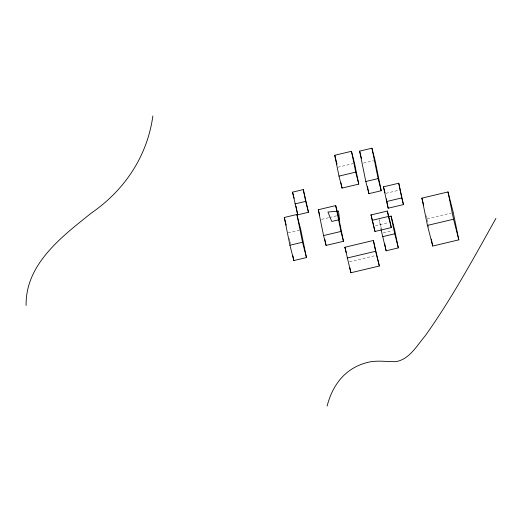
<?xml version="1.0" encoding="UTF-8"?>
<svg xmlns="http://www.w3.org/2000/svg" width="522" height="522" viewBox="0 0 522 522"><rect width="100%" height="100%" fill="white"/><g stroke="black" fill="none" stroke-linecap="round" stroke-linejoin="round"><path stroke-width="0.39" stroke-dasharray="2.61 1.96" d="M337.799 167.255L353.009 163.634M363.501 163.099L373.504 160.724M385.947 193.329L399.689 190.06M321.604 219.377L328.723 217.687M329.512 217.498L336.625 215.808M288.196 232.805L299.223 230.189M375.429 225.7L388.636 222.561M427.172 218.783L451.687 212.956M383.272 232.903L392.427 230.724M349.453 261.783L375.566 255.571M426.389 215.73L426.976 218.02M381.51 229.165L379.116 219.769L380.949 228.995M427.329 219.566L428.281 224.238M428.438 225.021L428.914 227.357M289.325 238.358L289.808 240.74M289.971 241.529L290.454 243.911"/><path stroke-width="0.78" d="M26.1 305.403C25.421 263.995 61.987 236.57 91.174 213.172C124.425 190.347 147.315 156.306 152.861 115.956M327.137 406.044C330.661 391.872 338.276 378.13 350.64 369.883A44.84 36.599 -11.5 0 1 358.164 365.687A45.564 37.186 -11.5 0 1 365.139 363.084C375.05 359.788 385.497 361.785 395.676 361.668C409.535 359.534 417.078 345.257 425.43 335.561C451.837 298.362 473.656 258.181 495.9 218.431M334.739 155.275L351.469 151.295L354.529 163.275L358.771 184.109L342.041 188.09L338.98 176.11L334.739 155.275L337.036 164.26M359.625 151.126L371.938 148.196L375.044 160.358L381.223 190.739L368.91 193.662L365.811 181.499L359.625 151.126L361.57 158.727M338.98 176.11L355.71 172.136L351.469 151.295M292.542 192.142L303.295 189.584L308.476 212.271L297.723 214.829L292.542 192.142L294.134 198.373M365.811 181.499L378.117 178.576L371.938 148.196M294.937 203.913L305.69 201.362L303.295 189.584M383.481 186.85L398.756 183.222L403.447 204.591L388.172 208.226L383.481 186.85L384.995 192.768M284.288 217.485L296.887 214.49L300.796 229.81L306.447 257.568L293.84 260.563L289.932 245.242L284.288 217.485L286.239 225.145M318.303 209.727L335.698 205.59L338.204 215.429L343.469 241.288L326.074 245.425L323.568 235.585L318.303 209.727L319.66 215.025M386.476 201.564L401.751 197.936L398.756 183.222M421.906 198.145L448 191.939L453.266 212.578L458.818 239.846L432.718 246.051L427.453 225.413L421.906 198.145L423.662 205.029M371.031 214.933L387.344 211.051L390.188 222.189L391.285 227.592L374.972 231.468L371.031 214.933L374.972 231.468M372.127 220.33L388.44 216.454L387.344 211.051M388.831 216.623L391.115 216.082L394.717 230.182L398.319 247.898L386.117 250.801L381.106 229.765M323.568 235.585L340.957 231.448L335.698 205.59M289.932 245.242L302.532 242.247L296.887 214.49M427.453 225.413L453.546 219.207L448 191.939M382.515 236.701L394.723 233.797L391.115 216.082M344.905 247.252L373.387 240.479L379.344 265.992L350.856 272.765L344.905 247.252L346.288 252.674M347.104 258.051L375.586 251.271L373.387 240.479M453.546 219.207L458.818 239.846M401.751 197.936L403.447 204.591M394.723 233.797L398.319 247.898M388.44 216.454L391.285 227.592M378.117 178.576L381.223 190.739M355.71 172.136L358.771 184.109M375.586 251.271L379.344 265.992M340.957 231.448L343.469 241.288M305.69 201.362L308.476 212.271M302.532 242.247L306.447 257.568M431.296 239.043L432.718 246.051M386.287 198.934L386.6 200.481M386.913 202.027L388.172 208.226M384.707 243.865L386.117 250.801M367.488 186.654L368.91 193.662M340.938 182.687L342.041 188.09M349.76 267.368L350.856 272.765M324.801 239.154L326.074 245.425M295.967 206.19L297.723 214.829M292.875 255.806L293.84 260.563M339.476 219.625L331.744 221.458L327.94 212.017L338.537 211.097L339.476 219.625"/></g></svg>
